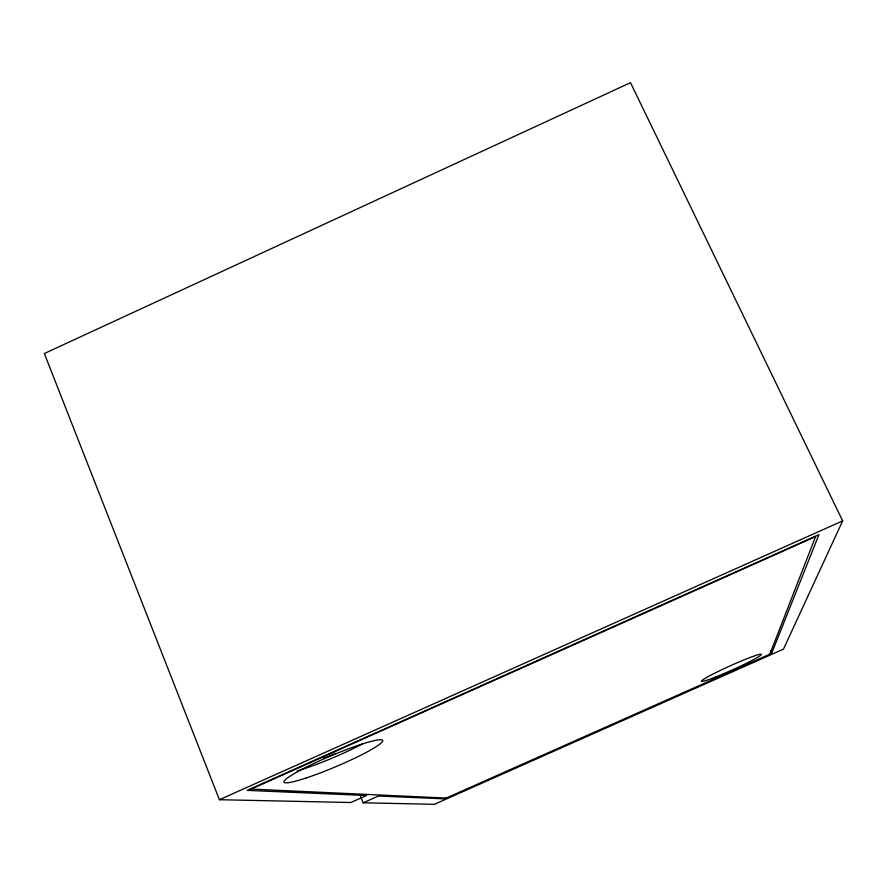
<?xml version="1.0" encoding="UTF-8"?>
<svg xmlns="http://www.w3.org/2000/svg" width="887" height="887" viewBox="0 0 887 887"><rect width="100%" height="100%" fill="white"/><g stroke="black" fill="none" stroke-linecap="round" stroke-linejoin="round"><path stroke-width="1.33" d="M769.927 653.996L815.608 536.58L251.099 789.075L445.906 798.056M363.204 802.79L378.416 796.016L444.454 798.843L771.635 653.375L818.945 534.65L247.185 790.384L366.575 795.506L350.82 802.524L219.399 799.708L44.35 353.525L630.513 82.679L842.65 520.891L783.487 649.118L434.386 804.321L363.204 802.79L360.632 796.515M219.399 799.708L842.65 520.891M770.504 650.958L771.635 653.375M335.53 753.329A25.923 3.016 -22.8 0 1 323.323 758.352M363.138 743.517A53.486 6.231 -22.8 0 1 297.145 770.969M306.259 777.943A53.542 5.943 -22.9 0 0 382.641 741.155A53.542 5.943 -22.9 0 0 311.115 764.771A53.542 5.943 -22.9 0 0 306.259 777.943M715.621 676.992A32.863 2.284 -24.2 0 0 761.445 654.517A32.863 2.284 -24.2 0 0 717.328 671.891A32.863 2.284 -24.2 0 0 715.621 676.992"/></g></svg>
